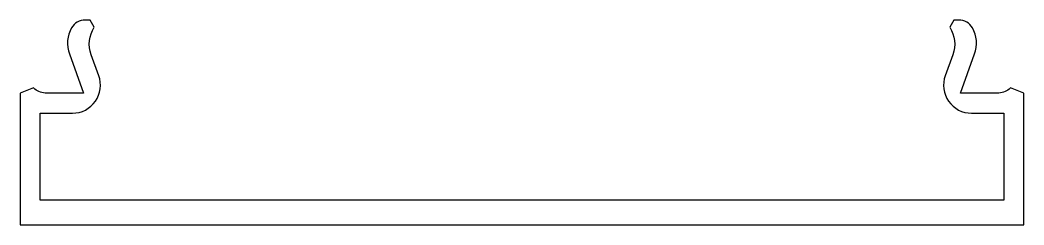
# Model space of a CAD drawing. Extents: x 0 to 64.6, y 2 to 15.2.
import ezdxf

# ---------------------------------------------------------------- set-up
doc = ezdxf.new("R2010")
doc.units = 0
doc.layers.get('0').update_dxf_attribs({"linetype": 'CONTINUOUS'})

msp = doc.modelspace()

# ---------------------------------------------------------------- linework, layer by layer
msp.add_lwpolyline([(64.6, 2), (64.6, 10.5), (63.727, 10.833, -0.213422), (62.982, 10.5), (60.514, 10.5), (61.429, 13.016, 0.221695), (61.282, 14.7, 0.267949), (60.416, 15.2), (60.084, 15.2), (59.831, 14.738, -0.234492), (60.029, 12.97), (59.536, 11.616, 0.520567), (61.228, 9.2), (63.3, 9.2), (63.3, 3.6), (1.3, 3.6), (1.3, 9.2), (3.372, 9.2, 0.520567), (5.064, 11.616), (4.571, 12.97, -0.234492), (4.769, 14.738), (4.516, 15.2), (4.184, 15.2, 0.267949), (3.318, 14.7, 0.221695), (3.171, 13.016), (4.086, 10.5), (1.618, 10.5, -0.213422), (0.873, 10.833), (0, 10.5), (0, 2), (64.6, 2)], format="xyb", close=True)

doc.saveas('drawing.dxf')
